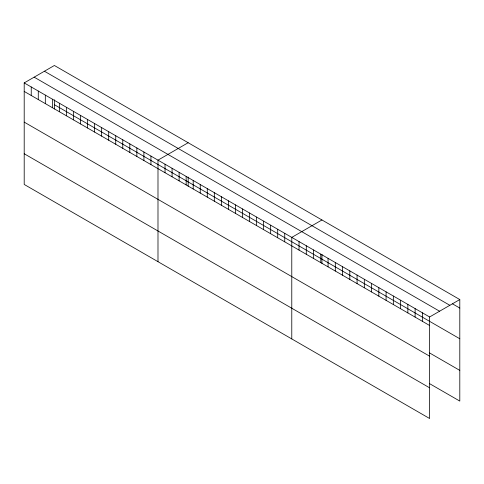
<?xml version="1.0" encoding="UTF-8"?>
<svg xmlns="http://www.w3.org/2000/svg" width="484" height="484" viewBox="0 0 484 484"><rect width="100%" height="100%" fill="white"/><g stroke="black" fill="none" stroke-linecap="round" stroke-linejoin="round"><path stroke-width="0.73" d="M24.2 82.909L429.623 316.972L429.623 418.515L24.2 184.446L24.2 82.909L54.377 65.485L459.8 299.554L459.8 401.091L429.574 383.643M188.167 142.726L157.99 160.15L157.99 261.693M321.957 219.966L291.779 237.39L291.779 338.933M429.623 316.972L459.8 299.554M452.546 303.873L459.8 308.066M44.419 71.233L449.842 305.301M34.158 77.156L439.581 311.224M54.377 104.695L459.8 338.764M24.2 91.422L429.623 325.49M429.574 352.939L459.8 370.393M24.2 122.119L429.623 356.188M24.2 153.749L429.623 387.817M422.369 312.785L422.369 321.297M415.115 308.598L415.115 317.111M407.855 304.406L407.855 312.924M400.601 300.219L400.601 308.731M393.347 296.033L393.347 304.545M386.093 291.84L386.093 300.358M378.839 287.653L378.839 296.166M371.585 283.467L371.585 291.979M364.325 279.28L364.325 287.792M357.071 275.087L357.071 283.6M349.817 270.901L349.817 279.413M342.563 266.714L342.563 275.227M335.309 262.522L335.309 271.034M328.055 258.335L328.055 266.847M321.957 254.294L321.957 263.496M320.795 254.148L320.795 262.661M313.541 249.956L313.541 258.468M306.287 245.769L306.287 254.281M299.033 241.583L299.033 250.095M284.737 233.324L284.737 241.837M277.695 229.259L277.695 237.771M270.653 225.193L270.653 233.705M263.611 221.127L263.611 229.64M256.568 217.062L256.568 225.574M249.526 212.996L249.526 221.509M242.49 208.931L242.49 217.449M235.448 204.871L235.448 213.383M228.406 200.806L228.406 209.318M221.363 196.74L221.363 205.252M214.321 192.674L214.321 201.187M207.279 188.609L207.279 197.121M200.237 184.543L200.237 193.055M193.195 180.478L193.195 188.99M188.167 177.053L188.167 186.249M186.152 176.412L186.152 184.924M179.116 172.346L179.116 180.859M172.074 168.281L172.074 176.793M165.032 164.215L165.032 172.727M150.947 156.084L150.947 164.596M143.905 152.018L143.905 160.531M136.863 147.953L136.863 156.465M129.821 143.887L129.821 152.399M122.779 139.822L122.779 148.334M115.743 135.756L115.743 144.268M108.7 131.69L108.7 140.203M101.658 127.625L101.658 136.137M94.616 123.559L94.616 132.072M87.574 119.494L87.574 128.006M80.532 115.428L80.532 123.94M73.489 111.362L73.489 119.875M66.447 107.297L66.447 115.809M59.405 103.231L59.405 111.743M54.377 99.813L54.377 109.009M52.369 99.166L52.369 107.678M45.327 95.1L45.327 103.612M38.284 91.034L38.284 99.553M31.242 86.969L31.242 95.487"/></g></svg>
